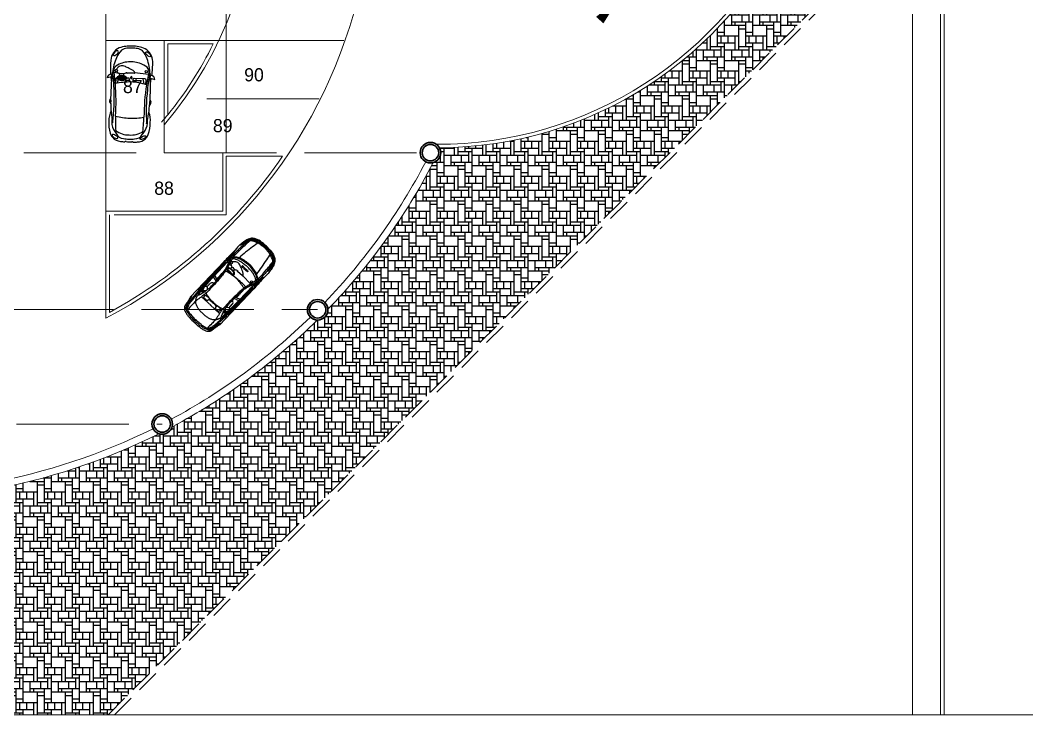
# Model space of a CAD drawing. Header units: millimetres. Extents: x 383 to 523, y 252 to 344.
# Drawn here: x 501.31 to 522.96, y 297.49 to 312.33 of the extents above; entities that cross this region are included whole.
import ezdxf

# ---------------------------------------------------------------- set-up
doc = ezdxf.new("R2010")
doc.units = ezdxf.units.MM
doc.header["$MEASUREMENT"] = 0
for name, pattern in [('ACAD_ISO02W100', [15, 12, -3]), ('DASHED', [0.75, 0.5, -0.25]), ('HIDDEN2', [4.7625, 3.175, -1.5875])]:
    doc.linetypes.add(name, pattern=pattern)
doc.layers.add('cubierta', color=1, linetype='ACAD_ISO02W100', lineweight=15)
doc.layers.add('muros', color=5, linetype='Continuous', lineweight=30)
doc.layers.add('letreros', color=6, linetype='Continuous')
doc.layers.add('muebles', color=193, linetype='Continuous')
pattern_1 = [(90, (0, 0.225), (-0.6, 4e-17), [0.075, -0.15, 0.3, -0.225]), (0, (0.375, 0.225), (0, 0.75), [0.45, -0.15]), (90, (0.075, 0.15), (-0.6, 4e-17), [0.075, -0.225, 0.075, -0.375]), (0, (0.075, 0.15), (0, 0.75), [0.15, -0.45]), (90, (0.825, -0.225), (-0.6, 4e-17), [0.525, -0.225]), (0, (0.225, 0.075), (0, 0.75), [0.15, -0.45]), (90, (0.375, 0), (-0.6, 4e-17), [0.6, -0.15]), (0, (0.225, 0), (0, 0.75), [0.45, -0.15]), (90, (0.675, -0.3), (-0.6, 4e-17), [0.525, -0.225]), (90, (0.525, 0.225), (-0.6, 4e-17), [0.225, -0.525]), (0, (0.525, 0.3), (0, 0.75), [0.45, -0.15]), (90, (0.75, 0.3), (-0.6, 4e-17), [0.15, -0.6]), (0, (0.375, 0.45), (0, 0.75), [0.525, -0.075]), (0, (0.225, 0.6), (0, 0.75), [0.375, -0.225]), (90, (0.45, 0.6), (-0.6, 4e-17), [0.15, -0.6]), (90, (0.3, 0.3), (-0.6, 4e-17), [0.225, -0.075, 0.15, -0.3]), (0, (0.075, 0.525), (0, 0.75), [0.3, -0.3])]

# ---------------------------------------------------------------- blocks, each defined once
blk = doc.blocks.new('newbp')
at = {"linetype": 'Continuous'}
for p, q in [((-0.912, 0.75), (-0.86, 0.936)), ((-0.912, 0.75), (-1.017, 0.773)), ((-1.002, 0.77), (-1.016, 0.74)), ((-0.877, 0.539), (-0.877, 0.119)), ((-0.877, 0.459), (-0.672, 0.505)), ((-0.652, 0.589), (-0.827, 0.589)), ((-0.892, 0.034), (-0.92, 0.028)), ((-0.876, 0.198), (-0.723, 0.166)), ((-0.827, 0.069), (-0.731, 0.069)), ((-0.892, -0.023), (-0.92, -0.017)), ((-0.91, -0.297), (-0.888, -0.197)), ((-0.899, -0.296), (-0.877, -0.196)), ((-0.877, -0.235), (-0.847, -0.228)), ((-0.822, -0.222), (-0.721, -0.2)), ((-1.064, -0.553), (-1.084, -0.679)), ((-0.912, -0.756), (-1.017, -0.779)), ((-1.002, -0.776), (-1.016, -0.747)), ((-0.912, -0.756), (-0.86, -0.943)), ((-0.904, -0.456), (-0.888, -0.536)), ((-0.893, -0.455), (-0.877, -0.535)), ((-0.869, -0.497), (-0.841, -0.503)), ((-0.817, -0.508), (-0.665, -0.54))]:
    blk.add_line(p, q, dxfattribs=at)
for p, q in [((-1.055, 0.668), (-1.093, 0.141)), ((-1.077, 0.127), (-1.07, -0.16)), ((-0.963, -0.288), (-1.054, -0.293)), ((-0.908, -0.286), (-0.939, -0.287)), ((-0.958, -0.463), (-1.055, -0.455)), ((-0.902, -0.467), (-0.933, -0.465))]:
    blk.add_line(p, q)
for points in [[(-0.731, -0.061), (-0.827, -0.061, 0.414214), (-0.877, -0.111), (-0.877, -0.172)], [(-0.877, -0.556, 0.414214), (-0.827, -0.606), (-0.68, -0.606)]]:
    blk.add_lwpolyline(points, format="xyb", dxfattribs=at)
for points in [[(-0.877, -0.196), (-0.877, -0.235)], [(-0.877, -0.513), (-0.877, -0.535)]]:
    blk.add_lwpolyline(points, dxfattribs=at)
for centre, radius, start, end in [((-1.528, 0.227), 0.596, 93.1042, 152.5294), ((-1.391, -2.848), 3.675, 84.0793, 92.6383), ((-0.845, 0.765), 0.172, 94.8358, 177.4105), ((-0.008, 0.773), 0.0318, 97.347, 181.047), ((0.039, 0.659), 0.154, 42.3185, 109.578), ((0.029, 0.665), 0.132, 87.1047, 105.925), ((0.04, 0.731), 0.0661, 63.2181, 93.6483), ((0.771, -0.039), 0.851, 85.5476, 113.8305), ((0.88, -0.576), 1.387, 72.3333, 91.7581), ((-0.825, 0.038), 1.316, 159.343, 181.797), ((-1.713, 0.186), 0.338, 138.9346, 176.4235), ((-1.416, -0.145), 0.781, 108.4873, 134.9605), ((-0.943, -1.167), 1.905, 94.045, 112.2344), ((-0.426, -0.003), 1.099, 153.8158, 180.034), ((-1.049, 0.333), 0.394, 113.5432, 157.7315), ((0.434, 9.601), 9.056, 259.568, 263.1462), ((-0.295, -6.336), 7.112, 86.9826, 96.3138), ((-0.206, 5.111), 4.464, 258.7428, 266.7414), ((-1.391, -2.848), 3.675, 79.4187, 82.3204), ((-0.827, 0.539), 0.05, 90, 180), ((2.043, -0.084), 2.778, 165.5534, 178.3371), ((0.347, 9.038), 8.487, 263.2731, 271.8915), ((0.142, 7.376), 6.748, 264.8845, 276.3963), ((-0.005, 0.782), 0.0102, 105.925, 249.0437), ((0.061, 0.773), 0.0191, 341.3047, 62.6447), ((-0.187, -4.943), 5.716, 79.1065, 87.3355), ((-1.267, 0.067), 1.956, 357.937, 14.4502), ((-1.575, -60.4), 60.995, 87.30608, 87.93042), ((0.845, 0.056), 0.642, 61.3785, 96.9532), ((0.666, -0.272), 1.016, 50.3417, 61.3785), ((0.503, 0.041), 0.848, 357.0193, 35.4395), ((1.172, 0.342), 0.423, 44.6346, 72.3333), ((1.145, 0.198), 0.355, 3.2978, 61.4623), ((1.138, 0.302), 0.476, 3.7909, 45.1844), ((-0.688, 0.035), 1.374, 172.7936, 181.5977), ((-0.92, 0.006), 0.0224, 90, 270), ((-0.892, 0.006), 0.0281, 247.3801, 112.6199), ((-0.827, 0.119), 0.05, 180, 270), ((-12.519, -0.99), 14.07, 4.0226, 4.9268), ((1.53, 0.182), 0.0938, 331.033, 350.1956), ((2.084, 0.13), 0.472, 179.1597, 182.63), ((0.197, 0.166), 1.425, 0.0094, 6.7284), ((0.778, 0.022), 0.839, 358.2457, 5.8814), ((-0.825, -0.045), 1.316, 178.203, 200.657), ((-0.688, -0.042), 1.374, 178.4023, 187.2064), ((-1.713, -0.193), 0.338, 183.5765, 221.0654), ((-0.426, -0.004), 1.099, 179.966, 206.1842), ((2.043, 0.077), 2.778, 181.6629, 194.4466), ((-1.267, -0.074), 1.956, 345.5498, 2.063), ((0.503, -0.047), 0.848, 324.5605, 2.9807), ((1.145, -0.204), 0.355, 298.5377, 356.7022), ((1.138, -0.308), 0.476, 314.8156, 356.2091), ((-12.519, 0.984), 14.07, 355.0732, 355.9774), ((2.084, -0.137), 0.472, 177.37, 180.8403), ((1.53, -0.189), 0.0938, 9.8044, 28.967), ((0.778, -0.029), 0.839, 354.1186, 1.7543), ((0.197, -0.173), 1.425, 353.2716, 359.9906), ((-1.528, -0.234), 0.596, 207.4706, 266.8958), ((-1.416, 0.138), 0.781, 225.0395, 251.5127), ((-0.943, 1.16), 1.905, 247.7656, 265.955), ((-1.049, -0.34), 0.394, 202.2685, 246.4568), ((0.434, -9.608), 9.056, 96.8538, 100.432), ((-0.206, -5.118), 4.464, 93.2586, 101.2572), ((-0.295, 6.329), 7.112, 263.6862, 273.0174), ((-0.845, -0.772), 0.172, 182.5895, 265.1642), ((-1.391, 2.841), 3.675, 277.6796, 280.5813), ((0.347, -9.044), 8.487, 88.1085, 96.7269), ((0.142, -7.382), 6.748, 83.6037, 95.1155), ((-0.008, -0.779), 0.0318, 178.953, 262.653), ((-0.005, -0.789), 0.0102, 110.9563, 254.075), ((0.039, -0.666), 0.154, 250.422, 317.6815), ((0.061, -0.78), 0.0191, 297.3553, 18.6953), ((-0.187, 4.936), 5.716, 272.6645, 280.8935), ((0.771, 0.032), 0.851, 246.1695, 274.4524), ((-1.575, 60.394), 60.995, 272.06958, 272.69392), ((0.845, -0.062), 0.642, 263.0468, 298.6215), ((0.88, 0.569), 1.387, 268.2419, 287.6667), ((0.666, 0.266), 1.016, 298.6215, 309.6583), ((1.172, -0.348), 0.423, 287.6667, 315.3654), ((-1.391, 2.841), 3.675, 267.3617, 275.9207), ((0.029, -0.671), 0.132, 254.075, 272.8953), ((0.04, -0.737), 0.0661, 266.3517, 296.7819)]:
    blk.add_arc(centre, radius, start, end, dxfattribs=at)
for centre, major_axis, ratio in [((-1.845, 0.63), (-0.083, -0.0937), 0.463754), ((1.432, 0.551), (-0.061, 0.112), 0.405921)]:
    blk.add_ellipse(centre, major_axis=major_axis, ratio=ratio, dxfattribs=at)
for centre in [(-1.157, 0.583), (-1.157, -0.595)]:
    blk.add_ellipse(centre, major_axis=(0, 0.0429), ratio=0.983266, start_param=4.712389, end_param=10.995574)
at = {"linetype": 'Continuous', "extrusion": (0, 0, -1)}
for centre, major_axis, ratio in [((-1.845, -0.637), (-0.083, 0.0937), 0.463754), ((1.432, -0.557), (-0.061, -0.112), 0.405921)]:
    blk.add_ellipse(centre, major_axis=major_axis, ratio=ratio, dxfattribs=at)
for points, knots in [([(-1.077, 0.127), (-1.08, 0.133), (-1.1, 0.15), (-1.144, 0.115), (-1.18, 0.072), (-1.223, -0.001), (-1.273, -0.105), (-1.318, -0.221), (-1.36, -0.328), (-1.36, -0.418), (-1.323, -0.493), (-1.275, -0.55), (-1.223, -0.585), (-1.193, -0.622), (-1.178, -0.647), (-1.165, -0.693)], [0, 0, 0, 0, 0.527288, 1.647451, 3.487558, 5.099073, 7.968657, 12.238313, 14.475187, 16.613757, 18.744202, 20.639343, 22.223389, 23.452731, 24.286529, 24.286529, 24.286529, 24.286529]), ([(-1.064, -0.553), (-1.068, -0.556), (-1.074, -0.561), (-1.09, -0.565), (-1.091, -0.555), (-1.09, -0.549), (-1.084, -0.542), (-1.074, -0.534), (-1.065, -0.513), (-1.054, -0.475), (-1.047, -0.407), (-1.047, -0.336), (-1.059, -0.269), (-1.08, -0.228), (-1.088, -0.195), (-1.105, -0.188), (-1.099, -0.183), (-1.093, -0.18), (-1.084, -0.181), (-1.077, -0.178), (-1.065, -0.181), (-1.07, -0.166), (-1.07, -0.16)], [0, 0, 0, 0, 0.0138597, 0.0278304, 0.0329137, 0.0379971, 0.0465756, 0.0592704, 0.0762214, 0.1105991, 0.1789801, 0.2766959, 0.3173629, 0.3800771, 0.4110544, 0.4160421, 0.4210284, 0.4277212, 0.4387433, 0.4448131, 0.4508005, 0.4694463, 0.4694463, 0.4694463, 0.4694463]), ([(-0.963, -0.295), (-0.965, -0.308), (-0.954, -0.235), (-0.937, -0.215), (-0.911, -0.179), (-0.882, -0.17), (-0.85, -0.176), (-0.829, -0.211), (-0.799, -0.257), (-0.788, -0.322), (-0.788, -0.395), (-0.797, -0.462), (-0.818, -0.517), (-0.844, -0.55), (-0.872, -0.561), (-0.892, -0.557), (-0.911, -0.55), (-0.925, -0.529), (-0.95, -0.494), (-0.965, -0.414), (-0.974, -0.382), (-0.961, -0.282), (-0.963, -0.295)], [0, 0, 0, 0, 0.03969, 0.089634, 0.13125, 0.1542862, 0.1797268, 0.2207266, 0.2680991, 0.3447665, 0.4095645, 0.4843001, 0.541515, 0.5817687, 0.6060665, 0.6262474, 0.6436722, 0.6634686, 0.6988791, 0.7758465, 0.8696394, 0.907731, 0.907731, 0.907731, 0.907731]), ([(-0.938, -0.293), (-0.938, -0.289), (-0.937, -0.284), (-0.935, -0.274), (-0.934, -0.268), (-0.93, -0.253), (-0.928, -0.246), (-0.924, -0.237), (-0.922, -0.235), (-0.918, -0.229), (-0.916, -0.227), (-0.91, -0.219), (-0.906, -0.213), (-0.899, -0.206), (-0.896, -0.203), (-0.892, -0.2), (-0.89, -0.199), (-0.886, -0.197), (-0.884, -0.197), (-0.879, -0.196), (-0.875, -0.196), (-0.871, -0.198), (-0.87, -0.198), (-0.867, -0.199), (-0.865, -0.201), (-0.861, -0.206), (-0.858, -0.209), (-0.853, -0.218), (-0.85, -0.223), (-0.844, -0.232), (-0.841, -0.237), (-0.835, -0.247), (-0.832, -0.253), (-0.827, -0.264), (-0.824, -0.27), (-0.82, -0.282), (-0.819, -0.289), (-0.815, -0.309), (-0.814, -0.323), (-0.812, -0.352), (-0.812, -0.366), (-0.814, -0.41), (-0.818, -0.438), (-0.829, -0.476), (-0.833, -0.486), (-0.84, -0.501), (-0.843, -0.506), (-0.849, -0.516), (-0.852, -0.52), (-0.858, -0.527), (-0.861, -0.529), (-0.867, -0.533), (-0.871, -0.534), (-0.874, -0.535), (-0.875, -0.535), (-0.879, -0.535), (-0.881, -0.534), (-0.885, -0.533), (-0.888, -0.532), (-0.892, -0.531), (-0.894, -0.53), (-0.895, -0.529), (-0.895, -0.529), (-0.896, -0.529), (-0.897, -0.528), (-0.899, -0.526), (-0.9, -0.523), (-0.904, -0.518), (-0.905, -0.516), (-0.908, -0.511), (-0.91, -0.509), (-0.914, -0.503), (-0.917, -0.498), (-0.921, -0.49), (-0.923, -0.486), (-0.926, -0.476), (-0.928, -0.471), (-0.933, -0.456), (-0.935, -0.445), (-0.938, -0.429), (-0.94, -0.423), (-0.942, -0.413), (-0.943, -0.408), (-0.945, -0.395), (-0.946, -0.387), (-0.946, -0.369), (-0.945, -0.363), (-0.945, -0.351), (-0.944, -0.345), (-0.942, -0.326), (-0.94, -0.309), (-0.939, -0.298), (-0.939, -0.296), (-0.938, -0.295), (-0.938, -0.294), (-0.938, -0.293), (-0.938, -0.293), (-0.938, -0.293)], [0.497033, 0.497033, 0.497033, 0.497033, 0.723444, 0.723444, 0.974636, 0.974636, 1.50964, 1.50964, 2.044645, 2.044645, 2.271061, 2.271061, 2.862376, 2.862376, 3.217654, 3.217654, 3.537253, 3.537253, 3.856852, 3.856852, 4.368613, 4.368613, 4.584627, 4.584627, 4.99269, 4.99269, 5.400753, 5.400753, 5.808816, 5.808816, 6.216879, 6.216879, 6.778716, 6.778716, 7.350371, 7.350371, 7.922025, 7.922025, 9.065335, 9.065335, 10.208644, 10.208644, 12.495263, 12.495263, 13.409896, 13.409896, 13.929088, 13.929088, 14.44828, 14.44828, 14.909885, 14.909885, 15.371489, 15.371489, 15.62524, 15.62524, 15.87899, 15.87899, 16.120875, 16.120875, 16.36276, 16.36276, 16.51635, 16.51635, 16.669941, 16.669941, 16.921521, 16.921521, 17.136676, 17.136676, 17.351831, 17.351831, 17.782142, 17.782142, 18.204974, 18.204974, 18.627807, 18.627807, 19.473473, 19.473473, 19.978923, 19.978923, 20.484372, 20.484372, 21.475119, 21.475119, 21.859144, 21.859144, 22.162884, 22.162884, 22.770362, 22.770362, 22.900493, 22.900493, 22.951221, 22.951221, 22.964298, 22.964298, 22.964298, 22.964298]), ([(-0.904, -0.456), (-0.906, -0.449), (-0.907, -0.442), (-0.91, -0.43), (-0.911, -0.424), (-0.913, -0.414), (-0.914, -0.409), (-0.917, -0.396), (-0.918, -0.388), (-0.917, -0.37), (-0.917, -0.364), (-0.916, -0.352), (-0.916, -0.346), (-0.914, -0.326), (-0.912, -0.31), (-0.91, -0.299), (-0.91, -0.298), (-0.91, -0.297)], [18.939067, 18.939067, 18.939067, 18.939067, 19.473473, 19.473473, 19.978923, 19.978923, 20.484372, 20.484372, 21.475119, 21.475119, 21.859144, 21.859144, 22.162884, 22.162884, 22.770362, 22.770362, 22.871566, 22.871566, 22.871566, 22.871566]), ([(-0.893, -0.455), (-0.895, -0.448), (-0.896, -0.442), (-0.899, -0.429), (-0.9, -0.423), (-0.902, -0.413), (-0.903, -0.408), (-0.906, -0.395), (-0.907, -0.387), (-0.906, -0.369), (-0.906, -0.363), (-0.905, -0.351), (-0.905, -0.345), (-0.903, -0.326), (-0.901, -0.309), (-0.899, -0.298), (-0.899, -0.297), (-0.899, -0.296)], [18.939067, 18.939067, 18.939067, 18.939067, 19.473473, 19.473473, 19.978923, 19.978923, 20.484372, 20.484372, 21.475119, 21.475119, 21.859144, 21.859144, 22.162884, 22.162884, 22.770362, 22.770362, 22.871566, 22.871566, 22.871566, 22.871566]), ([(-0.883, -0.222), (-0.882, -0.225), (-0.88, -0.227), (-0.875, -0.234), (-0.873, -0.239), (-0.867, -0.249), (-0.863, -0.255), (-0.858, -0.266), (-0.856, -0.272), (-0.852, -0.284), (-0.85, -0.291), (-0.847, -0.311), (-0.845, -0.325), (-0.844, -0.354), (-0.844, -0.368), (-0.846, -0.412), (-0.85, -0.44), (-0.86, -0.478), (-0.864, -0.488), (-0.871, -0.503), (-0.874, -0.508), (-0.878, -0.515), (-0.88, -0.517), (-0.881, -0.518)], [5.596292, 5.596292, 5.596292, 5.596292, 5.808816, 5.808816, 6.216879, 6.216879, 6.778716, 6.778716, 7.350371, 7.350371, 7.922025, 7.922025, 9.065335, 9.065335, 10.208644, 10.208644, 12.495263, 12.495263, 13.409896, 13.409896, 13.929088, 13.929088, 14.118229, 14.118229, 14.118229, 14.118229])]:
    blk.add_open_spline(points, degree=3, knots=knots)
blk = doc.blocks.new('audi')
for p, q in [((-0.779, 1.585), (-0.84, 1.616)), ((1.113, -0.23), (-0.201, 1.411)), ((-1.596, 0.926), (-1.614, 0.992)), ((-0.249, 0.932), (-0.684, 0.582)), ((-1.071, 0.27), (-0.637, 0.62)), ((0.142, 0.647), (0.266, 0.491)), ((1.097, -0.262), (0.288, 0.736)), ((0.53, 0.312), (0.296, 0.585)), ((1.071, -0.306), (0.438, 0.485)), ((-0.224, -1.309), (-1.55, 0.324)), ((0.522, 0.06), (0.405, 0.209)), ((1.072, -0.361), (0.53, 0.312)), ((-0.19, -1.299), (-0.993, -0.297)), ((-0.875, -0.173), (-0.749, -0.327)), ((-0.631, -0.623), (-0.847, -0.337)), ((1.244, -0.635), (0.751, -0.271)), ((1.004, -0.388), (1.072, -0.361)), ((1.069, -0.336), (1.113, -0.23)), ((1.091, -0.363), (1.069, -0.336)), ((1.072, -0.361), (1.091, -0.363)), ((-0.141, -1.283), (-0.78, -0.497)), ((-0.088, -1.296), (-0.631, -0.623)), ((-0.383, -0.669), (-0.503, -0.524)), ((0.396, -0.922), (0.615, -0.736)), ((0.653, -0.568), (0.708, -0.64)), ((0.777, -0.461), (0.838, -0.536)), ((-0.112, -1.288), (-0.224, -1.309)), ((-0.09, -1.315), (-0.112, -1.288)), ((0.144, -1.522), (-0.108, -0.963)), ((-0.088, -1.296), (-0.09, -1.315)), ((-0.047, -1.235), (-0.088, -1.296)), ((0.009, -1.211), (0.395, -0.942))]:
    blk.add_line(p, q)
for centre in [(1.009, -0.53), (0.091, -1.27)]:
    blk.add_ellipse(centre, major_axis=(-0.0334, -0.0269), ratio=0.983266, start_param=4.712389, end_param=10.995574)
for points, knots in [([(-0.201, 1.411), (-0.218, 1.418), (-0.259, 1.449), (-0.333, 1.505), (-0.415, 1.583), (-0.497, 1.656), (-0.566, 1.712), (-0.642, 1.733), (-0.715, 1.732), (-0.81, 1.704), (-0.917, 1.657), (-1.008, 1.606), (-1.055, 1.572), (-1.066, 1.564)], [0, 0, 0, 0, 0.056668, 0.14946, 0.28161, 0.392935, 0.481686, 0.542967, 0.622845, 0.69797, 0.833643, 0.965665, 1.00577, 1.00577, 1.00577, 1.00577]), ([(-1.524, 1.096), (-1.491, 1.135), (-1.404, 1.218), (-1.313, 1.294), (-1.26, 1.337)], [0, 0, 0, 0, 0.1502861, 0.3522699, 0.3522699, 0.3522699, 0.3522699]), ([(-0.96, 1.55), (-1.006, 1.527), (-1.105, 1.459), (-1.199, 1.386), (-1.252, 1.343)], [0, 0, 0, 0, 0.1502861, 0.3522699, 0.3522699, 0.3522699, 0.3522699]), ([(0.288, 0.736), (0.246, 0.787), (0.166, 0.879), (0.033, 1.022), (-0.108, 1.176), (-0.257, 1.329), (-0.382, 1.459), (-0.476, 1.557), (-0.569, 1.611), (-0.657, 1.627), (-0.728, 1.607), (-0.868, 1.547), (-1.032, 1.441), (-1.171, 1.336), (-1.221, 1.296)], [0, 0, 0, 0, 0.198873, 0.363323, 0.587433, 0.823543, 1.004622, 1.129816, 1.230113, 1.320655, 1.388577, 1.443334, 1.771447, 1.958652, 1.958652, 1.958652, 1.958652]), ([(-0.158, 1.354), (-0.165, 1.352), (-0.185, 1.356), (-0.229, 1.381), (-0.291, 1.438), (-0.377, 1.508), (-0.454, 1.581), (-0.517, 1.643), (-0.584, 1.669), (-0.653, 1.67), (-0.728, 1.658), (-0.803, 1.63), (-0.883, 1.596), (-0.933, 1.567), (-0.96, 1.55)], [0, 0, 0, 0, 0.0219205, 0.0572122, 0.1522539, 0.2718866, 0.3894011, 0.4710097, 0.5346344, 0.5986698, 0.6733118, 0.758696, 0.8351341, 0.9293726, 0.9293726, 0.9293726, 0.9293726]), ([(-0.18, 1.183), (-0.23, 1.24), (-0.318, 1.329), (-0.432, 1.449), (-0.524, 1.529), (-0.618, 1.583), (-0.694, 1.622), (-0.732, 1.605)], [0, 0, 0, 0, 0.2277977, 0.3719478, 0.4996814, 0.5863441, 0.709615, 0.709615, 0.709615, 0.709615]), ([(0.751, -0.271), (0.732, -0.257), (0.684, -0.215), (0.605, -0.152), (0.524, -0.066), (0.387, 0.089), (0.207, 0.311), (-0.009, 0.559), (-0.173, 0.79), (-0.291, 1.007), (-0.4, 1.215), (-0.557, 1.396), (-0.66, 1.528), (-0.726, 1.599), (-0.732, 1.605)], [0, 0, 0, 0, 0.073325, 0.188896, 0.303039, 0.425821, 0.811242, 1.159737, 1.41058, 1.660623, 1.899627, 2.11145, 2.377727, 2.401703, 2.401703, 2.401703, 2.401703]), ([(-1.55, 0.324), (-1.552, 0.343), (-1.574, 0.389), (-1.613, 0.473), (-1.672, 0.57), (-1.726, 0.666), (-1.766, 0.745), (-1.77, 0.823), (-1.754, 0.895), (-1.706, 0.982), (-1.638, 1.076), (-1.569, 1.154), (-1.525, 1.193), (-1.515, 1.202)], [0, 0, 0, 0, 0.056668, 0.14946, 0.28161, 0.392935, 0.481686, 0.542967, 0.622845, 0.69797, 0.833643, 0.965665, 1.00577, 1.00577, 1.00577, 1.00577]), ([(-1.502, 0.27), (-1.499, 0.277), (-1.499, 0.297), (-1.514, 0.345), (-1.557, 0.418), (-1.607, 0.517), (-1.661, 0.608), (-1.708, 0.682), (-1.72, 0.753), (-1.706, 0.821), (-1.678, 0.892), (-1.635, 0.959), (-1.586, 1.03), (-1.546, 1.073), (-1.524, 1.096)], [0, 0, 0, 0, 0.0219205, 0.0572122, 0.1522539, 0.2718866, 0.3894011, 0.4710097, 0.5346344, 0.5986698, 0.6733118, 0.758696, 0.8351341, 0.9293726, 0.9293726, 0.9293726, 0.9293726]), ([(-0.993, -0.297), (-1.035, -0.245), (-1.107, -0.148), (-1.219, 0.013), (-1.339, 0.183), (-1.457, 0.362), (-1.557, 0.512), (-1.634, 0.624), (-1.666, 0.726), (-1.664, 0.816), (-1.629, 0.881), (-1.541, 1.005), (-1.402, 1.142), (-1.27, 1.256), (-1.221, 1.296)], [0, 0, 0, 0, 0.198873, 0.363323, 0.587433, 0.823543, 1.004622, 1.129816, 1.230113, 1.320655, 1.388577, 1.443334, 1.771447, 1.958652, 1.958652, 1.958652, 1.958652]), ([(-1.331, 0.256), (-1.376, 0.317), (-1.444, 0.421), (-1.537, 0.558), (-1.596, 0.665), (-1.629, 0.768), (-1.651, 0.85), (-1.626, 0.884)], [0, 0, 0, 0, 0.2277977, 0.3719478, 0.4996814, 0.5863441, 0.709615, 0.709615, 0.709615, 0.709615]), ([(-0.108, -0.963), (-0.118, -0.941), (-0.148, -0.886), (-0.193, -0.795), (-0.26, -0.698), (-0.382, -0.531), (-0.561, -0.308), (-0.757, -0.045), (-0.948, 0.165), (-1.135, 0.326), (-1.316, 0.477), (-1.459, 0.669), (-1.566, 0.798), (-1.621, 0.877), (-1.626, 0.884)], [0, 0, 0, 0, 0.073325, 0.188896, 0.303039, 0.425821, 0.811242, 1.159737, 1.41058, 1.660623, 1.899627, 2.11145, 2.377727, 2.401703, 2.401703, 2.401703, 2.401703]), ([(-1.174, 0.785), (-1.144, 0.822), (-1.079, 0.893), (-1.002, 0.949), (-0.965, 0.979)], [0, 0, 0, 0, 0.140379, 0.2808468, 0.2808468, 0.2808468, 0.2808468]), ([(-0.731, 1.142), (-0.773, 1.12), (-0.856, 1.072), (-0.928, 1.009), (-0.965, 0.979)], [0, 0, 0, 0, 0.140379, 0.2808468, 0.2808468, 0.2808468, 0.2808468]), ([(-0.265, 1.163), (-0.285, 1.176), (-0.334, 1.198), (-0.43, 1.226), (-0.552, 1.215), (-0.658, 1.182), (-0.714, 1.152), (-0.731, 1.142)], [0, 0, 0, 0, 0.0720749, 0.1581284, 0.2958089, 0.4262456, 0.4842292, 0.4842292, 0.4842292, 0.4842292]), ([(0.296, 0.585), (0.259, 0.631), (0.174, 0.725), (0.085, 0.838), (-0.033, 0.955), (-0.132, 1.057), (-0.227, 1.141), (-0.265, 1.163)], [0, 0, 0, 0, 0.1783018, 0.3787173, 0.431954, 0.6762374, 0.8077184, 0.8077184, 0.8077184, 0.8077184]), ([(0.438, 0.485), (0.353, 0.59), (0.218, 0.752), (0.007, 0.98), (-0.11, 1.113), (-0.18, 1.183)], [0, 0, 0, 0, 0.4042759, 0.6333827, 0.9326252, 0.9326252, 0.9326252, 0.9326252]), ([(-0.162, 1.082), (-0.161, 1.062), (-0.158, 1.018), (-0.122, 0.949), (-0.098, 0.86), (-0.048, 0.752), (0.019, 0.632), (0.135, 0.461), (0.292, 0.279), (0.435, 0.099), (0.562, -0.05), (0.704, -0.192), (0.941, -0.346), (1.111, -0.472), (1.211, -0.546)], [0, 0, 0, 0, 0.05975, 0.126928, 0.230034, 0.336675, 0.482225, 0.641324, 0.954906, 1.203173, 1.330375, 1.542773, 1.802261, 2.175545, 2.175545, 2.175545, 2.175545]), ([(-0.112, 0.912), (-0.099, 0.899), (-0.077, 0.867), (-0.037, 0.868), (-0.022, 0.86)], [0, 0, 0, 0, 0.0535488, 0.1060573, 0.1060573, 0.1060573, 0.1060573]), ([(-0.022, 0.86), (-0.033, 0.866), (-0.059, 0.861), (-0.082, 0.854), (-0.091, 0.85)], [0, 0, 0, 0, 0.983949, 1.771691, 1.771691, 1.771691, 1.771691]), ([(-0.007, 0.928), (-0.012, 0.904), (-0.023, 0.835), (-0.03, 0.765), (-0.029, 0.72)], [0, 0, 0, 0, 1.868162, 5.271297, 5.271297, 5.271297, 5.271297]), ([(0.088, 1.053), (0.073, 1.039), (0.038, 1.018), (0.025, 0.96), (0, 0.851), (-0.01, 0.755), (-0.006, 0.68)], [0, 0, 0, 0, 0.0597371, 0.1139981, 0.1672498, 0.3938869, 0.3938869, 0.3938869, 0.3938869]), ([(-1.293, 0.334), (-1.302, 0.357), (-1.313, 0.409), (-1.32, 0.509), (-1.283, 0.625), (-1.228, 0.722), (-1.187, 0.771), (-1.174, 0.785)], [0, 0, 0, 0, 0.0720749, 0.1581284, 0.2958089, 0.4262456, 0.4842292, 0.4842292, 0.4842292, 0.4842292]), ([(-0.893, 0.101), (-0.889, 0.116), (-0.866, 0.151), (-0.819, 0.213), (-0.747, 0.304), (-0.636, 0.41), (-0.546, 0.483), (-0.496, 0.524)], [0, 0, 0, 0, 0.0451009, 0.1211996, 0.2308505, 0.385263, 0.5739042, 0.5739042, 0.5739042, 0.5739042]), ([(-0.751, 0.354), (-0.747, 0.357), (-0.68, 0.407), (-0.613, 0.458), (-0.548, 0.506)], [11.235438, 11.235438, 11.235438, 11.235438, 11.552536, 17.586883, 17.586883, 17.586883, 17.586883]), ([(-0.122, 0.722), (-0.138, 0.722), (-0.177, 0.706), (-0.247, 0.674), (-0.351, 0.623), (-0.478, 0.537), (-0.569, 0.464), (-0.619, 0.425)], [0, 0, 0, 0, 0.0451009, 0.1211996, 0.2308505, 0.385263, 0.5739042, 0.5739042, 0.5739042, 0.5739042]), ([(-0.4, 0.637), (-0.403, 0.634), (-0.467, 0.58), (-0.53, 0.524), (-0.591, 0.471)], [11.235438, 11.235438, 11.235438, 11.235438, 11.552536, 17.586883, 17.586883, 17.586883, 17.586883]), ([(-0.313, 0.65), (-0.287, 0.671), (-0.258, 0.701), (-0.214, 0.734), (-0.212, 0.771), (-0.242, 0.796), (-0.258, 0.829), (-0.283, 0.838), (-0.302, 0.833), (-0.357, 0.8), (-0.404, 0.763), (-0.449, 0.72), (-0.447, 0.701), (-0.436, 0.681), (-0.413, 0.657), (-0.396, 0.629), (-0.368, 0.611), (-0.341, 0.63), (-0.323, 0.641), (-0.313, 0.65)], [0, 0, 0, 0, 0.0969044, 0.1295913, 0.1506192, 0.1985921, 0.2360698, 0.2557908, 0.2719711, 0.2929882, 0.44406, 0.4519132, 0.4720918, 0.4918599, 0.5228758, 0.5707096, 0.5892096, 0.6145759, 0.654681, 0.654681, 0.654681, 0.654681]), ([(0.005, 0.846), (0.022, 0.833), (0.063, 0.801), (0.126, 0.772), (0.175, 0.732), (0.18, 0.682), (0.154, 0.661), (0.131, 0.643), (0.104, 0.651), (0.065, 0.644), (0.032, 0.651), (0.014, 0.643)], [0, 0, 0, 0, 0.0655106, 0.1550445, 0.2094604, 0.2438604, 0.287164, 0.3001388, 0.3275984, 0.3616951, 0.4200969, 0.4200969, 0.4200969, 0.4200969]), ([(0.266, 0.491), (0.276, 0.479), (0.297, 0.444), (0.286, 0.382), (0.266, 0.34), (0.249, 0.327)], [0, 0, 0, 0, 0.0486628, 0.1144515, 0.1777721, 0.1777721, 0.1777721, 0.1777721]), ([(-0.78, -0.497), (-0.864, -0.392), (-0.994, -0.225), (-1.172, 0.03), (-1.277, 0.172), (-1.331, 0.256)], [0, 0, 0, 0, 0.4042759, 0.6333827, 0.9326252, 0.9326252, 0.9326252, 0.9326252]), ([(-0.847, -0.337), (-0.884, -0.291), (-0.958, -0.188), (-1.05, -0.077), (-1.139, 0.063), (-1.218, 0.182), (-1.28, 0.292), (-1.293, 0.334)], [0, 0, 0, 0, 0.1783018, 0.3787173, 0.431954, 0.6762374, 0.8077184, 0.8077184, 0.8077184, 0.8077184]), ([(-1.26, -0.034), (-1.244, -0.023), (-1.215, 0.007), (-1.156, 0.008), (-1.045, 0.009), (-0.949, -0.001), (-0.876, -0.022)], [0, 0, 0, 0, 0.0597371, 0.1139981, 0.1672498, 0.3938869, 0.3938869, 0.3938869, 0.3938869]), ([(-1.236, 0.216), (-1.216, 0.211), (-1.175, 0.199), (-1.115, 0.149), (-1.032, 0.107), (-0.938, 0.035), (-0.835, -0.056), (-0.692, -0.206), (-0.548, -0.398), (-0.402, -0.575), (-0.284, -0.732), (-0.175, -0.9), (-0.075, -1.165), (0.012, -1.357), (0.063, -1.471)], [0, 0, 0, 0, 0.05975, 0.126928, 0.230034, 0.336675, 0.482225, 0.641324, 0.954906, 1.203173, 1.330375, 1.542773, 1.802261, 2.175545, 2.175545, 2.175545, 2.175545]), ([(-1.118, 0.032), (-1.094, 0.032), (-1.024, 0.028), (-0.954, 0.02), (-0.911, 0.01)], [0, 0, 0, 0, 1.868162, 5.271297, 5.271297, 5.271297, 5.271297]), ([(-1.08, 0.131), (-1.07, 0.116), (-1.044, 0.088), (-1.053, 0.049), (-1.049, 0.032)], [0, 0, 0, 0, 0.0535488, 0.1060573, 0.1060573, 0.1060573, 0.1060573]), ([(-1.049, 0.032), (-1.053, 0.044), (-1.042, 0.069), (-1.03, 0.089), (-1.024, 0.098)], [0, 0, 0, 0, 0.983949, 1.771691, 1.771691, 1.771691, 1.771691]), ([(-1.041, 0.003), (-1.032, -0.017), (-1.009, -0.064), (-0.994, -0.132), (-0.965, -0.187), (-0.918, -0.203), (-0.892, -0.182), (-0.869, -0.164), (-0.871, -0.136), (-0.856, -0.099), (-0.856, -0.065), (-0.844, -0.049)], [0, 0, 0, 0, 0.0655106, 0.1550445, 0.2094604, 0.2438604, 0.287164, 0.3001388, 0.3275984, 0.3616951, 0.4200969, 0.4200969, 0.4200969, 0.4200969]), ([(-0.782, 0.272), (-0.807, 0.251), (-0.843, 0.229), (-0.885, 0.194), (-0.922, 0.2), (-0.939, 0.234), (-0.968, 0.256), (-0.972, 0.283), (-0.963, 0.3), (-0.919, 0.347), (-0.873, 0.385), (-0.821, 0.42), (-0.803, 0.414), (-0.786, 0.398), (-0.767, 0.371), (-0.744, 0.349), (-0.732, 0.317), (-0.757, 0.296), (-0.771, 0.281), (-0.782, 0.272)], [0, 0, 0, 0, 0.0969044, 0.1295913, 0.1506192, 0.1985921, 0.2360698, 0.2557908, 0.2719711, 0.2929882, 0.44406, 0.4519132, 0.4720918, 0.4918599, 0.5228758, 0.5707096, 0.5892096, 0.6145759, 0.654681, 0.654681, 0.654681, 0.654681]), ([(0.527, 0.316), (0.494, 0.307), (0.437, 0.281), (0.37, 0.256), (0.338, 0.235), (0.33, 0.23)], [0, 0, 0, 0, 2.528586, 4.711885, 5.408215, 5.408215, 5.408215, 5.408215]), ([(0.579, 0.251), (0.546, 0.246), (0.476, 0.219), (0.404, 0.201), (0.369, 0.181)], [0, 0, 0, 0, 0.1000351, 0.2184418, 0.2184418, 0.2184418, 0.2184418]), ([(0.716, -0.187), (0.693, -0.151), (0.636, -0.085), (0.58, -0.011), (0.539, 0.043), (0.51, 0.043), (0.494, 0.04), (0.488, 0.038)], [0, 0, 0, 0, 3.267856, 6.568708, 7.399663, 8.099385, 8.621705, 8.621705, 8.621705, 8.621705]), ([(0.676, 0.317), (0.66, 0.317), (0.627, 0.319), (0.586, 0.304), (0.56, 0.292), (0.55, 0.283)], [1.808086, 1.808086, 1.808086, 1.808086, 2.918874, 4.131288, 5.10151, 5.10151, 5.10151, 5.10151]), ([(-0.749, -0.327), (-0.739, -0.34), (-0.71, -0.367), (-0.647, -0.37), (-0.602, -0.36), (-0.586, -0.346)], [0, 0, 0, 0, 0.0486628, 0.1144515, 0.1777721, 0.1777721, 0.1777721, 0.1777721]), ([(0.7, -0.236), (0.677, -0.266), (0.611, -0.362), (0.496, -0.498), (0.4, -0.6), (0.351, -0.639)], [0, 0, 0, 0, 0.1139079, 0.3411539, 0.5260188, 0.5260188, 0.5260188, 0.5260188]), ([(0.653, -0.568), (0.665, -0.562), (0.601, -0.598), (0.574, -0.598), (0.53, -0.6), (0.505, -0.583), (0.489, -0.555), (0.504, -0.517), (0.52, -0.464), (0.564, -0.414), (0.621, -0.369), (0.679, -0.334), (0.735, -0.316), (0.777, -0.315), (0.803, -0.33), (0.813, -0.349), (0.819, -0.367), (0.812, -0.392), (0.8, -0.433), (0.747, -0.495), (0.728, -0.522), (0.642, -0.575), (0.653, -0.568)], [0, 0, 0, 0, 0.03969, 0.089634, 0.13125, 0.1542862, 0.1797268, 0.2207266, 0.2680991, 0.3447665, 0.4095645, 0.4843001, 0.541515, 0.5817687, 0.6060665, 0.6262474, 0.6436722, 0.6634686, 0.6988791, 0.7758465, 0.8696394, 0.907731, 0.907731, 0.907731, 0.907731]), ([(0.636, -0.55), (0.632, -0.552), (0.628, -0.554), (0.619, -0.559), (0.614, -0.562), (0.6, -0.569), (0.593, -0.571), (0.584, -0.573), (0.58, -0.574), (0.573, -0.574), (0.571, -0.574), (0.561, -0.574), (0.554, -0.575), (0.544, -0.574), (0.54, -0.574), (0.535, -0.572), (0.533, -0.572), (0.529, -0.57), (0.527, -0.568), (0.523, -0.565), (0.521, -0.561), (0.519, -0.557), (0.519, -0.556), (0.519, -0.553), (0.519, -0.551), (0.52, -0.544), (0.521, -0.54), (0.524, -0.531), (0.526, -0.525), (0.53, -0.515), (0.531, -0.51), (0.535, -0.498), (0.538, -0.492), (0.543, -0.481), (0.546, -0.476), (0.554, -0.465), (0.558, -0.46), (0.571, -0.444), (0.581, -0.434), (0.603, -0.415), (0.614, -0.406), (0.649, -0.38), (0.674, -0.365), (0.71, -0.35), (0.72, -0.347), (0.736, -0.343), (0.742, -0.342), (0.754, -0.34), (0.759, -0.34), (0.768, -0.341), (0.772, -0.342), (0.779, -0.344), (0.781, -0.346), (0.784, -0.348), (0.785, -0.349), (0.787, -0.352), (0.788, -0.354), (0.79, -0.358), (0.791, -0.361), (0.792, -0.365), (0.793, -0.367), (0.793, -0.368), (0.793, -0.368), (0.793, -0.369), (0.793, -0.37), (0.792, -0.373), (0.791, -0.376), (0.79, -0.382), (0.789, -0.384), (0.787, -0.39), (0.786, -0.392), (0.784, -0.4), (0.782, -0.404), (0.779, -0.413), (0.777, -0.417), (0.771, -0.426), (0.769, -0.43), (0.759, -0.443), (0.753, -0.452), (0.742, -0.465), (0.738, -0.469), (0.732, -0.478), (0.729, -0.481), (0.72, -0.491), (0.714, -0.497), (0.7, -0.508), (0.695, -0.512), (0.685, -0.519), (0.68, -0.522), (0.664, -0.533), (0.65, -0.541), (0.64, -0.547), (0.639, -0.548), (0.637, -0.549), (0.637, -0.55), (0.636, -0.55), (0.636, -0.55), (0.636, -0.55)], [0.497033, 0.497033, 0.497033, 0.497033, 0.723444, 0.723444, 0.974636, 0.974636, 1.50964, 1.50964, 2.044645, 2.044645, 2.271061, 2.271061, 2.862376, 2.862376, 3.217654, 3.217654, 3.537253, 3.537253, 3.856852, 3.856852, 4.368613, 4.368613, 4.584627, 4.584627, 4.99269, 4.99269, 5.400753, 5.400753, 5.808816, 5.808816, 6.216879, 6.216879, 6.778716, 6.778716, 7.350371, 7.350371, 7.922025, 7.922025, 9.065335, 9.065335, 10.208644, 10.208644, 12.495263, 12.495263, 13.409896, 13.409896, 13.929088, 13.929088, 14.44828, 14.44828, 14.909885, 14.909885, 15.371489, 15.371489, 15.62524, 15.62524, 15.87899, 15.87899, 16.120875, 16.120875, 16.36276, 16.36276, 16.51635, 16.51635, 16.669941, 16.669941, 16.921521, 16.921521, 17.136676, 17.136676, 17.351831, 17.351831, 17.782142, 17.782142, 18.204974, 18.204974, 18.627807, 18.627807, 19.473473, 19.473473, 19.978923, 19.978923, 20.484372, 20.484372, 21.475119, 21.475119, 21.859144, 21.859144, 22.162884, 22.162884, 22.770362, 22.770362, 22.900493, 22.900493, 22.951221, 22.951221, 22.964298, 22.964298, 22.964298, 22.964298]), ([(0.735, -0.343), (0.732, -0.347), (0.712, -0.369), (0.638, -0.418), (0.577, -0.469), (0.533, -0.506)], [1.749253, 1.749253, 1.749253, 1.749253, 2.122875, 3.997599, 8.307432, 8.307432, 8.307432, 8.307432]), ([(0.759, -0.279), (0.761, -0.29), (0.758, -0.303), (0.753, -0.315), (0.752, -0.316)], [0, 0, 0, 0, 0.8429982, 0.9626806, 0.9626806, 0.9626806, 0.9626806]), ([(1.124, -0.426), (1.141, -0.448), (1.178, -0.489), (1.219, -0.558), (1.252, -0.627), (1.26, -0.71), (1.228, -0.796), (1.202, -0.893), (1.113, -1.014), (1, -1.142), (0.903, -1.245), (0.857, -1.282)], [0, 0, 0, 0, 0.082256, 0.165174, 0.241383, 0.30939, 0.405348, 0.511507, 0.603349, 0.843635, 1.017671, 1.017671, 1.017671, 1.017671]), ([(1.113, -0.23), (1.122, -0.232), (1.149, -0.242), (1.174, -0.292), (1.15, -0.341), (1.147, -0.399), (1.094, -0.401), (1.071, -0.376), (1.072, -0.361)], [0, 0, 0, 0, 0.024864, 0.0846267, 0.1362471, 0.1900683, 0.2245199, 0.2681841, 0.2681841, 0.2681841, 0.2681841]), ([(1.134, -0.394), (1.129, -0.4), (1.115, -0.409), (1.122, -0.422), (1.124, -0.426)], [0, 0, 0, 0, 0.02274132, 0.03717479, 0.03717479, 0.03717479, 0.03717479]), ([(1.85, -1.423), (1.848, -1.397), (1.823, -1.346), (1.768, -1.242), (1.679, -1.102), (1.558, -0.936), (1.418, -0.752), (1.276, -0.572), (1.177, -0.449), (1.134, -0.394)], [0, 0, 0, 0, 0.076148, 0.165903, 0.355672, 0.569871, 0.782325, 1.050047, 1.257936, 1.257936, 1.257936, 1.257936]), ([(1.532, -0.755), (1.52, -0.758), (1.489, -0.741), (1.44, -0.707), (1.376, -0.631), (1.282, -0.505), (1.203, -0.405), (1.153, -0.343)], [0, 0, 0, 0, 0.0364992, 0.0923739, 0.1867837, 0.3273982, 0.5667068, 0.5667068, 0.5667068, 0.5667068]), ([(1.797, -1.105), (1.779, -1.071), (1.692, -0.953), (1.537, -0.756), (1.343, -0.52), (1.222, -0.364), (1.165, -0.292)], [0, 0, 0, 0, 0.114897, 0.437061, 0.754269, 1.029686, 1.029686, 1.029686, 1.029686]), ([(-0.666, -0.765), (-0.663, -0.75), (-0.658, -0.717), (-0.635, -0.68), (-0.617, -0.657), (-0.607, -0.649)], [1.808086, 1.808086, 1.808086, 1.808086, 2.918874, 4.131288, 5.10151, 5.10151, 5.10151, 5.10151]), ([(-0.633, -0.619), (-0.618, -0.59), (-0.58, -0.54), (-0.541, -0.479), (-0.514, -0.452), (-0.508, -0.446)], [0, 0, 0, 0, 2.528586, 4.711885, 5.408215, 5.408215, 5.408215, 5.408215]), ([(-0.581, -0.685), (-0.57, -0.653), (-0.529, -0.591), (-0.495, -0.524), (-0.468, -0.494)], [0, 0, 0, 0, 0.1000351, 0.2184418, 0.2184418, 0.2184418, 0.2184418]), ([(-0.182, -0.911), (-0.212, -0.881), (-0.265, -0.811), (-0.325, -0.741), (-0.369, -0.69), (-0.363, -0.661), (-0.357, -0.646), (-0.354, -0.64)], [0, 0, 0, 0, 3.267856, 6.568708, 7.399663, 8.099385, 8.621705, 8.621705, 8.621705, 8.621705]), ([(-0.131, -0.906), (-0.096, -0.889), (0.011, -0.846), (0.174, -0.761), (0.298, -0.682), (0.351, -0.639)], [0, 0, 0, 0, 0.1139079, 0.3411539, 0.543502, 0.543502, 0.543502, 0.543502]), ([(-0.101, -0.973), (-0.091, -0.977), (-0.062, -0.976), (-0.012, -0.955), (0.068, -0.876), (0.149, -0.815), (0.223, -0.757), (0.227, -0.736), (0.227, -0.726)], [0, 0, 0, 0, 0.842998, 2.122875, 3.997599, 9.174838, 10.012722, 10.751336, 10.751336, 10.751336, 10.751336]), ([(0.396, -0.922), (0.393, -0.928), (0.393, -0.954), (0.447, -0.967), (0.503, -0.968), (0.588, -0.955), (0.7, -0.928), (0.818, -0.891), (0.928, -0.856), (0.998, -0.8), (1.033, -0.724), (1.047, -0.651), (1.042, -0.589), (1.052, -0.542), (1.062, -0.515), (1.069, -0.506)], [0, 0, 0, 0, 0.527288, 1.647451, 3.487558, 5.099073, 7.968657, 12.238313, 14.475187, 16.613757, 18.744202, 20.639343, 22.223389, 23.452731, 24.286529, 24.286529, 24.286529, 24.286529]), ([(0.497, -0.536), (0.491, -0.54), (0.476, -0.55), (0.458, -0.549), (0.448, -0.548)], [9.436432, 9.436432, 9.436432, 9.436432, 10.012722, 10.751336, 10.751336, 10.751336, 10.751336]), ([(0.918, -0.484), (0.922, -0.486), (0.93, -0.488), (0.943, -0.498), (0.936, -0.504), (0.931, -0.507), (0.921, -0.507), (0.909, -0.505), (0.887, -0.511), (0.85, -0.526), (0.793, -0.563), (0.738, -0.607), (0.693, -0.659), (0.675, -0.701), (0.654, -0.728), (0.659, -0.745), (0.651, -0.744), (0.645, -0.742), (0.64, -0.734), (0.634, -0.73), (0.628, -0.719), (0.62, -0.732), (0.615, -0.736)], [0, 0, 0, 0, 0.0138597, 0.0278304, 0.0329137, 0.0379971, 0.0465756, 0.0592704, 0.0762214, 0.1105991, 0.1789801, 0.2766959, 0.3173629, 0.3800771, 0.4110544, 0.4160421, 0.4210284, 0.4277212, 0.4387433, 0.4448131, 0.4508005, 0.4694463, 0.4694463, 0.4694463, 0.4694463]), ([(1.196, -0.603), (1.191, -0.626), (1.171, -0.688), (1.118, -0.788), (1.035, -0.912), (0.913, -1.038), (0.823, -1.129), (0.769, -1.172)], [0, 0, 0, 0, 0.0708922, 0.1925846, 0.3348457, 0.5072814, 0.7109928, 0.7109928, 0.7109928, 0.7109928]), ([(1.244, -0.635), (1.238, -0.667), (1.221, -0.743), (1.153, -0.888), (1.02, -1.063), (0.898, -1.186), (0.827, -1.243)], [0, 0, 0, 0, 0.0947759, 0.2311242, 0.4700259, 0.7400315, 0.7400315, 0.7400315, 0.7400315]), ([(1.338, -0.509), (1.322, -0.521), (1.294, -0.54), (1.254, -0.567), (1.228, -0.563), (1.219, -0.561)], [0, 0, 0, 0, 1.462159, 2.651105, 3.386321, 3.386321, 3.386321, 3.386321]), ([(1.244, -0.635), (1.305, -0.701), (1.424, -0.851), (1.6, -1.088), (1.745, -1.299), (1.826, -1.43), (1.853, -1.473)], [0, 0, 0, 0, 0.269375, 0.574535, 0.885339, 1.036319, 1.036319, 1.036319, 1.036319]), ([(-0.224, -1.309), (-0.224, -1.317), (-0.221, -1.346), (-0.177, -1.381), (-0.124, -1.368), (-0.066, -1.377), (-0.054, -1.325), (-0.073, -1.298), (-0.088, -1.296)], [0, 0, 0, 0, 0.024864, 0.0846267, 0.1362471, 0.1900683, 0.2245199, 0.2681841, 0.2681841, 0.2681841, 0.2681841]), ([(-0.035, -1.361), (-0.018, -1.382), (0.015, -1.427), (0.074, -1.481), (0.134, -1.528), (0.213, -1.553), (0.305, -1.541), (0.404, -1.536), (0.541, -1.474), (0.69, -1.391), (0.811, -1.319), (0.857, -1.282)], [0, 0, 0, 0, 0.082256, 0.165174, 0.241383, 0.30939, 0.405348, 0.511507, 0.603349, 0.843635, 1.017671, 1.017671, 1.017671, 1.017671]), ([(0.122, -1.468), (0.146, -1.469), (0.211, -1.462), (0.32, -1.431), (0.458, -1.377), (0.608, -1.284), (0.716, -1.216), (0.769, -1.172)], [0, 0, 0, 0, 0.0708922, 0.1925846, 0.3348457, 0.5072814, 0.7109928, 0.7109928, 0.7109928, 0.7109928]), ([(0.144, -1.522), (0.176, -1.523), (0.254, -1.522), (0.41, -1.487), (0.609, -1.395), (0.755, -1.301), (0.827, -1.243)], [0, 0, 0, 0, 0.0947759, 0.2311242, 0.4700259, 0.7400315, 0.7400315, 0.7400315, 0.7400315]), ([(0.697, -1.083), (0.675, -1.102), (0.638, -1.134), (0.595, -1.161), (0.566, -1.185), (0.551, -1.175), (0.543, -1.164), (0.548, -1.145), (0.592, -1.107), (0.631, -1.072), (0.665, -1.043)], [0, 0, 0, 0, 0.0857277, 0.1381048, 0.1641986, 0.1769751, 0.1890325, 0.2028129, 0.2286049, 0.3592554, 0.3592554, 0.3592554, 0.3592554]), ([(0.697, -1.083), (0.72, -1.065), (0.759, -1.036), (0.795, -1), (0.825, -0.977), (0.818, -0.959), (0.809, -0.949), (0.79, -0.95), (0.743, -0.985), (0.7, -1.016), (0.665, -1.043)], [0, 0, 0, 0, 0.0857277, 0.1381048, 0.1641986, 0.1769751, 0.1890325, 0.2028129, 0.2286049, 0.3592554, 0.3592554, 0.3592554, 0.3592554]), ([(1.71, -1.805), (1.67, -1.707), (1.563, -1.501), (1.388, -1.199), (1.261, -0.991), (1.194, -0.895)], [0, 0, 0, 0, 0.317374, 0.69576, 1.04714, 1.04714, 1.04714, 1.04714]), ([(1.52, -2.104), (1.563, -2.07), (1.678, -1.957), (1.844, -1.81), (1.914, -1.632), (1.943, -1.52), (1.932, -1.421), (1.906, -1.319), (1.857, -1.213), (1.823, -1.139), (1.797, -1.105)], [0, 0, 0, 0, 0.16039, 0.479033, 0.632967, 0.722015, 0.817474, 0.927562, 1.03733, 1.167094, 1.167094, 1.167094, 1.167094]), ([(1.797, -1.105), (1.833, -1.152), (1.855, -1.258), (1.893, -1.392), (1.883, -1.522), (1.831, -1.665), (1.757, -1.757), (1.71, -1.805)], [0, 0, 0, 0, 0.1772572, 0.3124951, 0.4151678, 0.5597243, 0.7575412, 0.7575412, 0.7575412, 0.7575412]), ([(1.862, -1.28), (1.853, -1.285), (1.838, -1.3), (1.848, -1.326), (1.85, -1.365), (1.853, -1.415), (1.856, -1.484), (1.822, -1.557), (1.789, -1.636), (1.749, -1.684), (1.73, -1.717), (1.718, -1.743), (1.726, -1.768), (1.734, -1.78)], [0, 0, 0, 0, 0.0304541, 0.0502818, 0.0786089, 0.1479133, 0.1986294, 0.2831705, 0.3780326, 0.4523267, 0.4667809, 0.4902599, 0.5347198, 0.5347198, 0.5347198, 0.5347198]), ([(1.731, -1.006), (1.723, -1.015), (1.72, -1.051), (1.738, -1.102), (1.769, -1.167), (1.804, -1.223), (1.827, -1.272), (1.838, -1.297), (1.843, -1.308)], [0, 0, 0, 0, 0.034703, 0.0959761, 0.1659336, 0.2471559, 0.2929944, 0.3295918, 0.3295918, 0.3295918, 0.3295918]), ([(0.485, -2.162), (0.456, -2.138), (0.359, -2.027), (0.199, -1.834), (0.01, -1.595), (-0.117, -1.443), (-0.175, -1.372)], [0, 0, 0, 0, 0.114897, 0.437061, 0.754269, 1.029686, 1.029686, 1.029686, 1.029686]), ([(0.199, -1.829), (0.205, -1.818), (0.195, -1.784), (0.172, -1.729), (0.111, -1.65), (0.008, -1.532), (-0.072, -1.433), (-0.123, -1.372)], [0, 0, 0, 0, 0.0364992, 0.0923739, 0.1867837, 0.3273982, 0.5667068, 0.5667068, 0.5667068, 0.5667068]), ([(-0.069, -1.363), (-0.062, -1.359), (-0.05, -1.348), (-0.039, -1.357), (-0.035, -1.361)], [0, 0, 0, 0, 0.02274132, 0.03717479, 0.03717479, 0.03717479, 0.03717479]), ([(0.785, -2.282), (0.76, -2.274), (0.715, -2.239), (0.626, -2.163), (0.508, -2.047), (0.371, -1.893), (0.221, -1.717), (0.075, -1.54), (-0.024, -1.417), (-0.069, -1.363)], [0, 0, 0, 0, 0.076148, 0.165903, 0.355672, 0.569871, 0.782325, 1.050047, 1.257936, 1.257936, 1.257936, 1.257936]), ([(0, -1.587), (0.015, -1.574), (0.04, -1.551), (0.075, -1.517), (0.076, -1.492), (0.076, -1.482)], [0, 0, 0, 0, 1.462159, 2.651105, 3.386321, 3.386321, 3.386321, 3.386321]), ([(0.144, -1.522), (0.195, -1.596), (0.316, -1.744), (0.511, -1.966), (0.686, -2.152), (0.797, -2.259), (0.833, -2.295)], [0, 0, 0, 0, 0.269375, 0.574535, 0.885339, 1.036319, 1.036319, 1.036319, 1.036319]), ([(1.188, -2.226), (1.101, -2.166), (0.922, -2.017), (0.664, -1.783), (0.487, -1.615), (0.408, -1.529)], [0, 0, 0, 0, 0.317374, 0.69576, 1.04714, 1.04714, 1.04714, 1.04714]), ([(1.92, -1.383), (1.919, -1.42), (1.918, -1.488), (1.904, -1.604), (1.847, -1.732), (1.752, -1.841), (1.641, -1.965), (1.56, -2.04), (1.505, -2.085)], [0, 0, 0, 0, 0.1095129, 0.2035347, 0.3452507, 0.5161382, 0.6275464, 0.8383798, 0.8383798, 0.8383798, 0.8383798]), ([(0.403, -2.077), (0.413, -2.071), (0.449, -2.076), (0.495, -2.105), (0.552, -2.148), (0.599, -2.194), (0.642, -2.228), (0.664, -2.244), (0.674, -2.251)], [0, 0, 0, 0, 0.034703, 0.0959761, 0.1659336, 0.2471559, 0.2929944, 0.3295918, 0.3295918, 0.3295918, 0.3295918]), ([(1.52, -2.104), (1.478, -2.138), (1.343, -2.227), (1.165, -2.358), (0.975, -2.389), (0.86, -2.393), (0.765, -2.362), (0.671, -2.314), (0.578, -2.244), (0.513, -2.195), (0.485, -2.162)], [0, 0, 0, 0, 0.16039, 0.479033, 0.632967, 0.722015, 0.817474, 0.927562, 1.03733, 1.167094, 1.167094, 1.167094, 1.167094]), ([(0.485, -2.162), (0.523, -2.207), (0.623, -2.252), (0.745, -2.317), (0.874, -2.335), (1.025, -2.314), (1.131, -2.262), (1.188, -2.226)], [0, 0, 0, 0, 0.1772572, 0.3124951, 0.4151678, 0.5597243, 0.7575412, 0.7575412, 0.7575412, 0.7575412]), ([(0.731, -2.342), (0.767, -2.349), (0.834, -2.362), (0.95, -2.373), (1.087, -2.344), (1.214, -2.274), (1.359, -2.192), (1.449, -2.129), (1.505, -2.085)], [0, 0, 0, 0, 0.1095129, 0.2035347, 0.3452507, 0.5161382, 0.6275464, 0.8383798, 0.8383798, 0.8383798, 0.8383798]), ([(1.171, -2.212), (1.17, -2.208), (1.184, -2.197), (1.208, -2.186), (1.26, -2.161), (1.303, -2.131), (1.373, -2.083), (1.42, -2.054), (1.456, -2.024)], [0, 0, 0, 0, 0.0114788, 0.0403472, 0.0875838, 0.1755608, 0.1991501, 0.3369659, 0.3369659, 0.3369659, 0.3369659]), ([(1.188, -2.226), (1.196, -2.233), (1.223, -2.236), (1.279, -2.201), (1.365, -2.141), (1.447, -2.095), (1.487, -2.063)], [0, 0, 0, 0, 0.0314754, 0.0702057, 0.1915753, 0.3439346, 0.3439346, 0.3439346, 0.3439346]), ([(1.7, -1.785), (1.697, -1.783), (1.683, -1.796), (1.667, -1.816), (1.632, -1.862), (1.592, -1.898), (1.531, -1.956), (1.493, -1.995), (1.456, -2.024)], [0, 0, 0, 0, 0.0114788, 0.0403472, 0.0875838, 0.1755608, 0.1991501, 0.3369659, 0.3369659, 0.3369659, 0.3369659]), ([(1.71, -1.805), (1.715, -1.814), (1.713, -1.842), (1.666, -1.888), (1.59, -1.961), (1.527, -2.03), (1.487, -2.063)], [0, 0, 0, 0, 0.0314754, 0.0702057, 0.1915753, 0.3439346, 0.3439346, 0.3439346, 0.3439346]), ([(0.643, -2.264), (0.649, -2.256), (0.667, -2.243), (0.691, -2.259), (0.728, -2.27), (0.776, -2.283), (0.843, -2.301), (0.921, -2.283), (1.005, -2.267), (1.061, -2.238), (1.097, -2.227), (1.125, -2.221), (1.148, -2.233), (1.158, -2.244)], [0, 0, 0, 0, 0.0304541, 0.0502818, 0.0786089, 0.1479133, 0.1986294, 0.2831705, 0.3780326, 0.4523267, 0.4667809, 0.4902599, 0.5347198, 0.5347198, 0.5347198, 0.5347198])]:
    blk.add_open_spline(points, degree=3, knots=knots)
for points in [[(-1.515, 1.202), (-1.448, 1.271), (-1.371, 1.33), (-1.296, 1.39)], [(-1.066, 1.564), (-1.148, 1.513), (-1.221, 1.45), (-1.296, 1.39)], [(-0.178, 0.807), (-0.193, 0.797), (-0.208, 0.787), (-0.223, 0.777)], [(-0.964, 0.173), (-0.951, 0.186), (-0.938, 0.199), (-0.925, 0.211)], [(0.97, -0.433), (0.95, -0.447), (0.936, -0.469), (0.918, -0.484)], [(1.853, -1.473), (1.859, -1.487), (1.872, -1.498), (1.883, -1.51)], [(0.833, -2.295), (0.845, -2.304), (0.853, -2.319), (0.863, -2.332)]]:
    blk.add_open_spline(points, degree=3)

msp = doc.modelspace()

# ---------------------------------------------------------------- hatches: boundary and pattern name
at = {"layer": 'muebles'}
h = msp.add_hatch(dxfattribs=at)
h.set_pattern_fill('CS23', color=256, scale=0.015, style=0)
h.set_pattern_definition(pattern_1)
h.paths.add_polyline_path([(510.276, 309.606, -0.124193), (510.303, 309.502, -0.334833), (510.143, 309.291, -0.010626), (509.872, 308.792), (512.639, 306.939), (520.071, 314.37), (519.541, 314.901), (518.246, 314.901, 0.053862), (517.769, 314.445, -0.292167)])
h.paths.add_polyline_path([(515.993, 312.814), (517.798, 312.814), (517.798, 312.603), (515.993, 312.603)], flags=25)
h = msp.add_hatch(dxfattribs=at)
h.set_pattern_fill('CS23', color=256, scale=0.015, style=0)
h.set_pattern_definition(pattern_1)
h.paths.add_polyline_path([(507.662, 305.924, -0.072507), (504.558, 303.644, -0.438578), (504.27, 303.495, -0.006358), (503.965, 303.347), (506.98, 301.281), (512.639, 306.939), (509.872, 308.792, -0.062031), (507.89, 306.154, -0.438374)])
h = msp.add_hatch(dxfattribs=at)
h.set_pattern_fill('CS23', color=256, scale=0.015, style=0)
h.set_pattern_definition(pattern_1)
h.paths.add_polyline_path([(500.609, 302.283, -0.438578), (500.289, 302.231, -0.003651), (500.096, 302.203), (500.698, 297.487), (503.187, 297.487), (506.98, 301.281), (503.965, 303.347, -0.066217)])

# ---------------------------------------------------------------- linework, layer by layer
at = {"layer": 'cubierta', "linetype": 'DASHED'}
for p, q in [((503.187, 297.487), (521.202, 315.502)), ((503.328, 297.487), (521.273, 315.431))]:
    msp.add_line(p, q, dxfattribs=at)
at = {"layer": 'letreros', "linetype": 'Continuous'}
msp.add_lwpolyline([(509.535, 311.582, 0, 0, 0.308809), (513.704, 312.336, 0.21, 0, 0), (514.118, 312.8, 0, 0, 0)], format="xyseb", dxfattribs=at)
at = {"layer": 'muros', "lineweight": 18}
for p, q in [((505.716, 309.501), (505.716, 322.305)), ((520.395, 297.487), (520.395, 315.502)), ((520.995, 297.487), (520.995, 315.502)), ((521.07, 297.487), (521.07, 315.502)), ((503.141, 305.963), (503.141, 312.668)), ((508.229, 311.901), (503.141, 311.902)), ((504.391, 309.502), (504.391, 311.902)), ((504.466, 310.313), (504.466, 311.827)), ((505.437, 311.827), (504.466, 311.827)), ((505.641, 308.252), (505.641, 309.502)), ((505.791, 309.501), (505.791, 309.502)), ((505.716, 308.177), (505.716, 309.427)), ((503.216, 306.088), (503.216, 308.177)), ((498.241, 297.487), (522.965, 297.487))]:
    msp.add_line(p, q, dxfattribs=at)
at = {"layer": 'muros', "linetype": 'ACAD_ISO02W100', "lineweight": 18, "ltscale": 0.2}
for p, q in [((507.702, 310.652), (504.792, 310.652)), ((509.788, 309.501), (486.495, 309.502)), ((505.716, 309.427), (506.921, 309.427)), ((503.141, 308.252), (505.641, 308.252)), ((505.641, 308.252), (503.141, 308.252)), ((505.716, 308.177), (503.216, 308.177)), ((488.904, 306.148), (507.67, 306.148)), ((492.232, 303.702), (504.346, 303.702))]:
    msp.add_line(p, q, dxfattribs=at)
at = {"layer": 'muros'}
for centre, radius in [((510.083, 309.502), 0.22), ((510.083, 309.502), 0.176), ((507.67, 306.144), 0.22), ((507.67, 306.144), 0.176), ((504.346, 303.702), 0.22), ((504.346, 303.702), 0.176)]:
    msp.add_circle(centre, radius, dxfattribs=at)
at = {"layer": 'muros', "lineweight": 18}
for centre, radius, start, end in [((498.155, 315.43), 10.7, 297.7729, 39.9802), ((498.155, 315.43), 8.2, 319.5115, 40.4944), ((510.236, 317.89), 8.209, 269.8197, 335.4965), ((510.236, 317.89), 8.284, 270.2792, 335.4965), ((498.155, 315.43), 8.125, 320.9676, 333.6709), ((498.155, 315.43), 8.125, 319.5115, 320.9613), ((498.155, 315.43), 10.625, 298.445, 325.5969), ((498.289, 315.43), 13.2, 316.2458, 332.3585), ((498.289, 315.43), 13.35, 315.9853, 332.6188), ((498.289, 315.43), 13.2, 298.2683, 314.3359), ((498.289, 315.43), 13.35, 298.008, 314.5965), ((498.289, 315.43), 13.2, 280.2683, 296.3585), ((498.289, 315.43), 13.35, 280.008, 296.6188)]:
    msp.add_arc(centre, radius, start, end, dxfattribs=at)

# ---------------------------------------------------------------- block references
at = {"layer": 'muebles'}
for name, p, xscale, yscale, zscale, rotation in [('newbp', (503.666, 310.615), 0.544314049999997, 0.544314049999997, 0.54431405, 267.9977201372107), ('audi', (505.633, 306.61), 0.5, 0.5, 0.5, 97.73787179467067)]:
    msp.add_blockref(name, p, dxfattribs=dict(at, xscale=xscale, yscale=yscale, zscale=zscale, rotation=rotation))

# ---------------------------------------------------------------- texts
at = {"layer": 'letreros', "linetype": 'HIDDEN2', "ltscale": 0.01, "char_height": 0.2813, "width": 3.7589, "attachment_point": 1}
for s, insert in [('90', (506.1, 311.308)), ('87', (503.507, 311.057)), ('89', (505.431, 310.221)), ('88', (504.176, 308.883))]:
    msp.add_mtext(s, dxfattribs=dict(at, insert=insert))

doc.saveas('drawing.dxf')
